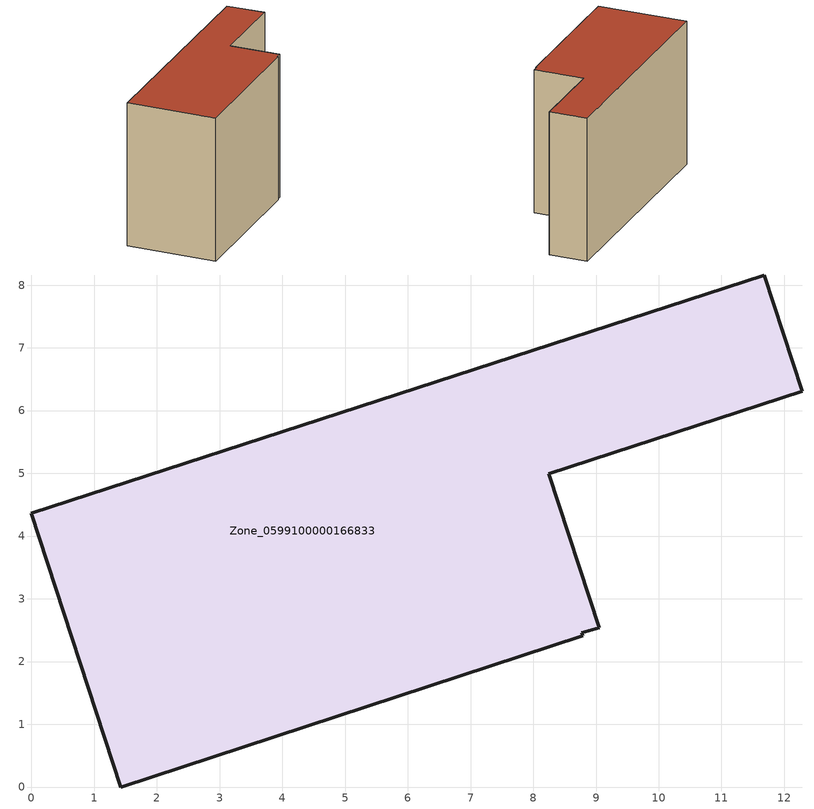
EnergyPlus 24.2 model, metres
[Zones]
Zone_0599100000166833
 floor ground (C_G): 8.79,2.41 1.43,0 0,4.36 11.69,8.16 12.29,6.31 8.24,4.99 9.05,2.54 8.77,2.46 z0
 wall outside (C_F): 11.69,8.16 0,4.36 1.43,0 8.79,2.41 8.77,2.46 9.05,2.54 8.24,4.99 12.29,6.31 11.69,8.16 z0:7.48
 roof outside (C_R): 1.43,0 8.79,2.41 8.77,2.46 9.05,2.54 8.24,4.99 12.29,6.31 11.69,8.16 0,4.36 z7.48
[BUILDING]
Pand.0599100000166833: North Axis=0; Terrain=City; Loads Convergence Tolerance Value=0.04; Temperature Convergence Tolerance Value=0.4; Solar Distribution=FullExterior; Maximum Number of Warmup Days=25; Minimum Number of Warmup Days=1
[Site:Location]
Rotterdam.The.Hague.AP_ZH_NLD Design_Conditions: Latitude=51.96; Longitude=4.45; Time Zone=1; Elevation=-4.5
[SITE:GROUNDTEMPERATURE:BUILDINGSURFACE]
18, 18, 18, 18, 18, 18, 18, 18, 18, 18, 18, 18
[MATERIAL] Thermal Absorptance=0.9; Solar Absorptance=0.7; Visible Absorptance=0.7
Name | Roughness | Thickness | Conductivity | Density | Specific Heat
G.TI.1946 | MediumSmooth | 0.15 | 1 | 540 | 1210
F.TI.1946 | Rough | 0.3 | 0.857143 | 1920 | 840
R.TI.1946 | MediumRough | 0.2 | 0.1 | 1500 | 1000
[CONSTRUCTION]
C_G: G.TI.1946
C_F: F.TI.1946
C_R: R.TI.1946
[ZONE]
Zone_0599100000166833: Type=1; Multiplier=1; Ceiling Height=Autocalculate; Volume=Autocalculate; Floor Area=autocalculate; Part of Total Floor Area=Yes
[ZONEINFILTRATION:DESIGNFLOWRATE]
Infil_Zone_0599100000166833: Zone or ZoneList or Space or SpaceList=Zone_0599100000166833; Schedule=AlwaysOn; Design Flow Rate Calculation Method=Flow/Area; Flow Rate per Floor Area=0.003; Constant Term Coefficient=1; Temperature Term Coefficient=0; Velocity Term Coefficient=0; Velocity Squared Term Coefficient=0
[HVACTEMPLATE:ZONE:IDEALLOADSAIRSYSTEM]
Zone_0599100000166833: Maximum Heating Supply Air Temperature=50; Minimum Cooling Supply Air Temperature=13; Maximum Heating Supply Air Humidity Ratio=0.0156; Minimum Cooling Supply Air Humidity Ratio=0.0077; Heating Limit=NoLimit; Cooling Limit=NoLimit; Dehumidification Control Type=ConstantSensibleHeatRatio; Cooling Sensible Heat Ratio=0.7; Dehumidification Setpoint=60; Humidification Control Type=None; Humidification Setpoint=30; Outdoor Air Method=None; Outdoor Air Flow Rate per Person=0.00944; Outdoor Air Flow Rate per Zone Floor Area=0; Outdoor Air Flow Rate per Zone=0; Demand Controlled Ventilation Type=None; Outdoor Air Economizer Type=NoEconomizer; Heat Recovery Type=None; Sensible Heat Recovery Effectiveness=0.7; Latent Heat Recovery Effectiveness=0.65
[ZONECONTROL:THERMOSTAT]
ThermostatControl_Zone_0599100000166833: Zone or ZoneList=Zone_0599100000166833; Control Type Schedule=DualSetpointControlType; Control 1=Thermostat_Zone_0599100000166833; Temperature Difference Between Cutout And Setpoint=0
[THERMOSTATSETPOINT:DUALSETPOINT]
Thermostat_Zone_0599100000166833: Heating Setpoint Temperature Schedule=HeatingSetpoint_Zone_0599100000166833; Cooling Setpoint Temperature Schedule=CoolingSetpoint_Zone_0599100000166833
[SCHEDULE:COMPACT]
HeatingSetpoint_Zone_0599100000166833: Through: 12/31, For: AllDays, Until: 24:00, 21
CoolingSetpoint_Zone_0599100000166833: Through: 12/31, For: AllDays, Until: 24:00, 24
DualSetpointControlType: Through: 12/31, For: AllDays, Until: 24:00, 4
AlwaysOn: Through: 12/31, For: AllDays, Until: 24:00, 1
